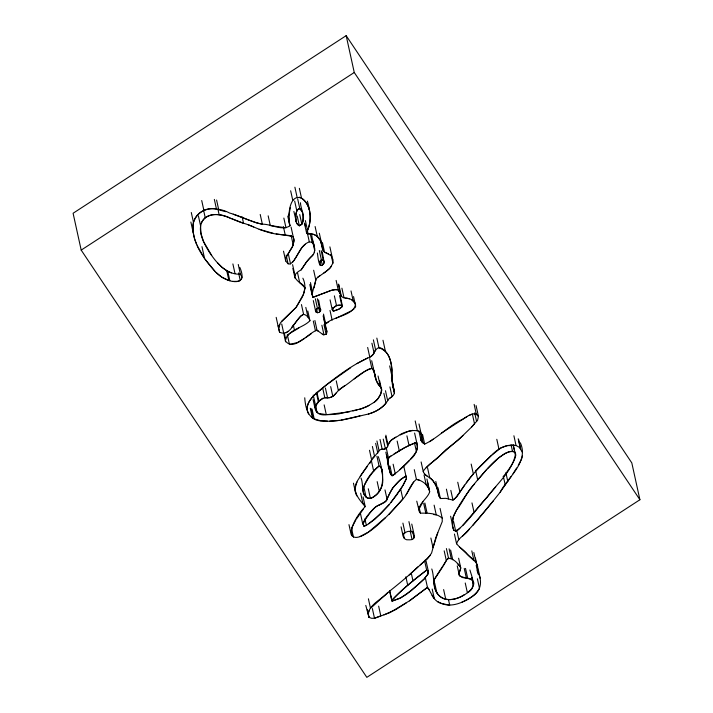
<?xml version="1.0" encoding="UTF-8"?>
<svg xmlns="http://www.w3.org/2000/svg" width="713" height="713" viewBox="0 0 713 713"><rect width="100%" height="100%" fill="white"/><g stroke="black" fill="none" stroke-linecap="round" stroke-linejoin="round"><path stroke-width="1.07" d="M308.542 414.03C303.177 402.89 315.315 393.879 322.766 387.756C337.561 375.956 353.051 364.2 370.564 356.83C375.154 354.397 375.448 344.486 382.48 348.817C389.227 353.336 391.392 362.266 392.105 369.913C390.902 377.507 392.587 384.681 394.494 391.802C394.726 395.608 390.947 397.194 388.532 399.244C384.316 407.078 376.143 412.114 367.676 414.191C352.73 417.462 337.837 422.497 322.312 420.955C308.791 420.991 305.529 409.289 304.745 397.801M359.245 409.396L366.437 406.909L374.165 402.301L378.131 398.585L380.689 393.906L381.615 388.915L376.161 380.457L373.238 368.256M307.784 310.975L309.932 320.707C302.695 328.345 287.357 329.451 285.387 341.001C294.068 351.99 308.444 332.579 317.027 330.244L323.06 334.611L326.126 334.424C328.782 331.126 323.818 327.142 325.645 323.818C333.372 316.26 352.864 315.966 355.564 304.709C354.406 299.834 349.245 298.132 344.78 297.989C338.515 297.294 340.172 288.328 338.319 284.318M503.235 476.721C506.863 472.256 525.766 448.12 508.636 451.944C496.293 457.051 487.701 468.468 479.038 478.218C469.27 489.849 460.313 502.166 453.593 515.829C452.532 520.178 450.571 529.331 455.741 531.39C468.245 522.219 476.605 508.342 487.237 497.237C496.952 483.485 512.718 470.874 515.544 453.798M239.853 267.464C243.998 276.983 242.696 282.99 232.393 281.403C225.549 280.084 219.346 276.279 214.756 271.074C202.964 257.937 190.558 240.905 193.428 222.242C198.499 206.2 217.019 206.378 229.568 213.018C240.718 216.092 250.949 222.019 262.348 224.194C271.198 223.944 281.956 231.226 289.897 225.834C287.669 218.205 288.524 193.268 301.51 198.071C312.383 205.763 311.893 221.886 306.537 232.794L307.098 233.641L314.032 234.479L317.249 236.261L320.743 241.235L323.444 251.395L331.313 255.789L333.024 259.773L332.918 263.106L330.315 267.74L326.331 271.332L317.463 277.482L316.073 279.255L311.964 294.282L312.909 297.348L331.331 290.343L335.208 289.487L338.265 290.155L340.466 294.05L338.265 290.155L336.126 280.414M378.068 376.001L380.448 386.811C374.254 382.364 376.865 373.086 371.829 368.371C360.27 371.838 351.865 382.025 341.474 387.908C336.652 390.884 334.067 398.353 327.552 397.756C314.059 397.337 309.469 417.568 327.481 414.618A89.686 88.011 -12.4 0 0 338.613 413.905L361.348 408.807L369.289 405.349M320.681 310.36L320.716 309.647C319.7 307.383 316.233 308.346 315.44 310.324L315.77 311.831L317.437 312.74L319.041 312.41L320.6 310.645L318.577 299.915M425.313 577.637L427.452 587.378C431.73 592.984 433.424 601.442 441.356 603.439C451.828 607.806 463.12 602.494 471.908 596.763C481.694 590.925 482.639 580.141 477.202 570.944C480.268 562.316 470.348 558.671 466.222 552.851A55.364 54.331 -12.4 0 0 459.653 547.121L456.578 543.778L454.439 534.046M376.838 338.096L378.977 347.828C397.221 353.987 388.968 377.667 394.494 391.802L392.346 382.07M459.778 571.425L460.767 567.958C458.45 563.662 453.628 558.502 448.53 558.315L446.775 559.874L434.511 578.947L433.878 583.136L434.502 587.387A21.666 21.265 -12.4 0 0 435.331 589.838A21.613 21.203 -12.4 0 0 436.427 592.129C444.377 605.649 463.37 598.359 471.525 588.885C479.305 577.387 465.045 579.357 459.386 575.596L459.047 573.484L460.767 567.958L458.619 558.226M307.125 408.611C307 403.674 310.405 399.752 313.363 396.17M361.001 478.084C363.853 483.717 360.43 498.494 370.43 498.494C377.542 495.303 383.113 488.218 382.756 480.179C382.052 475.963 383.888 467.942 379.075 466.017C371.562 471.908 364.682 480.918 362.944 490.41A10.196 10.009 -12.4 0 0 364.129 494.608L367.106 497.879L370.43 498.494C387.703 491.622 382.872 470.188 378.318 456.659M456.578 543.778C458.325 537.37 466.097 534.554 469.386 529.019C480.25 517.273 490.205 504.724 500.161 492.202C508.075 476.881 528.993 462.211 520.365 442.791M363.069 496.89L365.208 506.622C346.652 525.989 344.058 552.076 375.1 527.272C385.822 518.021 395.448 507.701 404.663 496.988C408.665 491.302 410.813 483.646 416.419 479.377C422.622 480.482 428.682 485.339 429.663 491.774C427.925 498.726 415.055 505.615 420.403 513.155C427.657 513.128 436.106 512.879 442.194 518.128L442.256 521.551L435.75 537.789L431.579 553.074L427.55 558.751L420.215 564.91M431.793 568.983C435.09 578.715 431.597 592.993 443.067 598.394A12.264 12.032 -12.4 0 0 445.768 599.33C452.265 600.453 458.726 598.26 464.163 594.776M465.241 582.993L467.38 592.726C477.157 587.904 472.006 577.494 469.92 569.999M302.873 278.204C306.554 285.717 304.843 293.667 300.378 300.244M311.831 235.406C312.107 241.636 317.775 250.192 312.312 255.744C307.561 259.585 304.594 264.924 301.18 269.853C287.963 276.867 299.086 280.824 305.012 287.936L303.39 294.3L296.082 307.419L280.378 322.918L278.56 328.176L279.576 332.213C290.949 337.507 294.861 318.283 303.595 314.317C306.661 314.888 309.032 317.838 309.932 320.707M192.938 225.959C193.606 214.818 205.656 206.075 216.485 209.141L214.346 199.408M389.503 590.827L392.016 601.13L401.196 597.601L411.49 590.471L424.208 578.938L428.13 573.813L428.433 571.603L426.062 561.095M314.317 252.634C315.101 249.006 314.638 241.475 309.317 241.894C299.202 245.522 298.203 257.892 290.503 263.828A3.431 3.36 -12.4 0 1 288.07 263.748L285.663 260.922L283.524 251.181M522.504 452.523L519.465 447.407L516.043 445.5L507.148 445.607L500.918 447.871L491.328 455.5L479.902 466.471L469.689 478.236L455.429 498.093L452.969 500.116L445.892 498.334L440.393 498.539C437.051 493.868 438.29 487.22 434.288 482.692C432.069 477.514 425.206 476.828 423.264 471.694L424.146 469.769L429.654 464.279L437.844 457.835L445.981 449.636L458.111 440.171L471.453 427.203L477.576 420.296L478.459 416.392C474.1 409.529 465.224 418.522 460.598 420.242C447.746 426.811 437.622 437.996 424.663 444.11L422.292 442.416L420.973 440.447C426.16 425.1 404.119 430.839 397.979 436.115C393.986 438.094 389.485 440.384 388.006 444.912C387.881 447.853 384.94 449.743 382.159 449.172A4.055 3.984 -12.4 0 0 379.744 450.108C372.302 459.038 365.092 468.352 358.906 478.566C350.52 490.125 357.908 497.879 365.208 506.622M430.509 555.133C417.132 568.43 402.747 580.828 387.845 592.521C381.901 599.375 365.243 606.344 368.969 617.333L371.651 618.305L374.503 618.26L389.833 612.672L409.44 600.854L427.452 587.378L429.36 589.767M285.663 260.922L285.699 257.883L292.428 246.948L294.113 240.878L291.082 227.073M428.37 573.029L428.201 570.828L426.659 570.115C414.396 579.197 402.123 589.348 391.642 600.569C402.034 589.134 414.663 579.616 426.659 570.115L424.52 560.373M410.955 459.012C415.34 455.117 418.923 448.664 416.757 442.782L414.609 433.049M293.881 211.449L296.661 223.116L299.344 225.754L301.866 224.31L302.856 221.511L303.123 215.406A24.661 24.197 -12.4 0 0 302.624 212.492C296.804 199.916 292.009 223.534 299.344 225.754C307.704 222.198 300.307 207.991 300.485 202.75M458.976 573.912L459.199 572.958M315.164 407.72L315.636 405.902L318.444 402.061L316.305 392.328M285.699 257.883L293.248 245.067L293.97 238.828M276.163 234.007L289.433 235.531L293.221 236.805C284.398 234.336 274.853 234.8 266.047 231.636C258.284 229.515 251.297 225.37 243.534 223.249C231.431 219.809 217.474 209.248 205.246 217.75C194.836 227.064 203.561 243.026 209.453 252.34C216.592 263.008 226.386 274.808 240.397 274.193L241.992 277.197L241.475 279.05M290.28 207.679L288.667 216.699L289.897 225.834L287.758 216.101M418.834 509.34L422.987 501.863M302.624 212.492L299.79 208.49C294.692 210.059 296.02 217.26 296.02 221.19M416.383 451.507L417.346 447.113L416.757 442.782L413.888 443.263L404.244 447.898L389.004 457.345L387.97 459.145L387.863 461.32L390.047 472.924L392.114 475.785C401.366 469.359 410.064 460.776 416.383 451.507L414.485 442.862M314.076 287.785L315.806 279.977L313.658 270.245M351.099 530.659L352.186 526.907L355.805 520.044M522.513 455.883L521.542 459.19L518.235 465.295M279.692 324.379L278.56 328.176L276.181 317.365M381.063 387.667C383.131 391.9 379.325 396.642 376.972 399.948A15.775 15.472 -12.4 0 1 374.165 402.301M414.057 537.816L414.44 536.016A3.85 3.779 -12.4 0 0 414.396 535.32L412.417 532.005L408.656 531.337A7.299 7.166 -12.4 0 0 406.446 531.996C401.143 533.663 403.317 540.677 408.576 539.794A13.075 12.834 -12.4 0 0 412.052 539.536L412.693 539.224A3.333 3.271 -12.4 0 0 413.424 538.636L414.057 537.816L412.631 531.328M437.782 532.754L433.014 547.753L430.866 538.021M357.035 482.059C355.029 486.346 354.557 491.533 356.714 495.856M379.512 504.804L385.786 501.301L392.515 488.164L400.554 479.484L405.947 476.079L406.472 478.485L402.979 485.464L396.918 494.697L389.146 504.644L374.878 519.233L366.348 525.383L363.79 526.141C361.206 520.517 371.437 511.337 375.386 507.121C378.915 504.251 384.173 504.073 386.838 500.071C390.064 490.134 396.793 481.266 405.947 476.079L406.446 477.247M390.867 455.928C384.663 460.135 389.369 468.904 390.893 474.805M363.14 487.817C367.026 479.796 372.222 471.658 379.075 466.017L376.927 456.284M367.658 347.463L369.797 357.195L373.318 354.397L375.519 349.575L373.38 339.843M434.172 579.803L443.04 566.327M319.727 264.737L319.522 262.74C319.62 259.621 325.315 259.256 324.157 262.696C318.684 272.214 317.873 255.165 317.383 252.999M368.122 612.832L369.129 610.578M354.985 307.838L355.68 306.305L353.541 296.572M364.414 520.98L362.837 524.367L360.466 513.556M201.155 223.365C205.701 211.895 221.271 213.303 230.219 218.169M328.764 321.768L325.645 323.818L325.164 325.137M406.16 494.751L413.665 482.024M402.979 485.464L406.472 478.485L403.808 466.347M319.522 262.74L321.465 260.263L319.326 250.53M456.177 510.677L453.04 517.522L452.603 524.955M369.744 463.495L371.642 460.001L369.503 450.268M294.514 259.684L301.973 247.509L305.333 244.256M443.566 565.48L446.32 560.561L444.181 550.828M299.941 301.118L296.082 307.419L281.359 321.51M513.066 473.726L516.613 467.995M511.007 476.747L500.161 492.202M456.739 509.724C463.263 501.417 467.051 491.435 474.617 483.886M464.626 485.054L456.971 496.578L452.969 500.116L450.83 490.384M301.18 269.853L306.813 261.502L313.515 254.291M356.464 518.975L363.167 509.358M364.824 520.294C369.031 514.43 372.846 507.077 380.136 504.59M390.956 502.407L402.292 486.605M360.199 476.311L367.222 466.596M493.209 500.998L472.871 525.303M388.532 399.244L387.622 400.465L385.483 390.733M292.544 262.322L294.086 260.343M466.293 482.844L473.325 473.815L471.177 464.074M495.74 486.863L462.773 525.383M320.476 310.895L319.62 311.955L318.675 307.624M291.831 327.151L300.743 316.055L303.595 314.317L301.456 304.585M331.376 266.332L329.094 269.033L323.381 273.382M486.052 470.206L477.737 480.045L475.598 470.313M388.799 514.572L402.845 499.02L400.706 489.278M469.386 529.019L462.71 536.024M381.009 513.422L389.146 504.644M471.453 427.203L474.493 423.736L472.354 413.995L468.789 415.581M287.063 336.019L289.202 333.809L298.827 328.042M322.65 387.872L324.789 397.604C329.148 398.54 333.595 396.981 336.028 393.095M476.373 470.428L491.328 455.5M417.863 566.871L409.182 575.034M487.38 468.878L498.039 458.548M385.243 517.79L368.897 531.711M399.895 469.457L409.574 460.313M419.449 583.394L424.208 578.938L428.13 573.813L427.417 570.569M371.259 607.708L387.845 592.521M457.96 530.026L459.903 528.271M372.721 457.844L374.539 456.222L372.4 446.49M314.281 395.216L326.866 384.565L350.653 367.721M462.915 435.625L426.071 467.612M492.139 454.778C498.218 448.281 506.97 443.736 516.043 445.5L513.904 435.768M368.764 523.805L380.421 514.011M418.896 583.911L406.49 594.285L399.387 598.546L392.016 601.13L389.877 591.398M498.788 457.844L505.08 453.361L508.636 451.944A18.716 18.369 -12.4 0 1 512.495 451.24L511.069 444.743M344.807 385.519L338.39 390.572L336.251 380.84M447.274 559.295L448.53 558.315L451.24 558.564L449.101 548.832M286.056 332.802L287.999 331.304M409.44 600.854L427.452 587.378M311.519 333.515L305.717 337.65M383.799 449.172L386.82 447.773M354.254 378.924L364.227 371.794M389.556 398.255L392.061 396.633L389.922 386.892M429.663 441.739L433.219 439.155M317.463 277.482L319.959 275.664M351.313 310.823L354.013 308.996M395.822 437.221L391.098 440.304L388.006 444.912L385.867 435.18M346.17 35.65L73.091 213.258L81.193 250.103L366.83 677.35L639.909 499.742L631.807 462.897L346.17 35.65L354.263 72.485L639.909 499.742M81.193 250.103L354.263 72.485M441.4 433.112L467.327 416.374M394.12 453.816C401.419 449.743 408.558 444.591 416.757 442.782M406.321 602.868L395.555 609.704L383.95 614.864M365.056 371.25L368.273 369.361L371.829 368.371L369.69 358.63M320.716 309.647L319.486 308.426L317.481 308.515L315.44 310.324L315.77 311.831L313.301 300.592M304.683 338.319L297.481 342.498L289.478 344.513L287.339 334.78M323.105 398.104L318.934 401.437L317.035 392.783M332.588 307.918L333.301 311.162L338.381 309.46L342.507 306.385C339.834 303.016 333.729 306.073 332.222 309.594L333.301 311.162L339.638 308.881L342.507 306.385L340.368 296.653M356.999 363.585L367.587 357.997M360.181 536.443L367.926 532.335M350.671 311.18L335.921 318.328M339.62 295.53L341.759 305.262L336.518 305.619L332.989 308.274A6.595 6.47 -12.4 0 0 332.222 309.594L330.083 299.852M400.26 434.948L408.504 431.267L412.863 430.367M461.944 602.102C468.985 599.455 475.455 594.945 479.519 588.519L477.38 578.787M368.407 414.03C375.047 412.007 381.651 408.594 386.009 403.059L383.87 393.326M331.331 290.343L312.909 297.348L310.77 287.615M359.931 415.893L341.171 420.144M352.89 410.938L357.124 409.922M332.062 290.146L336.705 289.594M327.481 414.618L349.557 411.793M316.26 330.306L318.568 331.171M329.78 421.125L339.228 420.412M321.991 260.138L322.739 260.2M327.454 421.116L320.663 420.768L314.175 418.852L312.036 409.119M232.393 281.403L237.777 281.341L240.263 280.521L238.597 272.945M433.442 514.474L436.258 514.893L434.119 505.152M474.27 413.807L476.293 414.119L478.459 416.392L476.079 405.581M345.6 298.096L349.62 298.8M419.092 480.027L416.419 479.377L414.28 469.644M259.113 229.274L273.195 233.276M319.085 413.469L326.287 414.627L324.148 404.886M225.656 211.681L218.731 209.782L216.592 200.05M233.24 214.239L256.528 222.857L262.348 224.194L260.209 214.461M248.177 224.764L253.685 226.975M231.467 218.606L243.534 223.249L242.108 216.761M299.353 197.189C304.852 199.052 308.025 204.622 309.317 210.005M471.124 578.992L467.657 578.145L465.518 568.413M328.64 253.917L324.567 252.268L322.428 242.527M322.312 334.219L324.023 334.985L321.875 325.253M227.946 271.377L231.351 272.945M437.586 601.567L441.356 603.439L449.725 605.221L448.53 599.82M320.199 265.298L320.6 265.503L319.647 261.172M513.699 451.525L515.276 452.987M319.326 233.231L321.706 244.042C320.476 237.687 314.611 232.919 308.069 233.73L307.116 229.408M315.85 410.813L318.007 412.943M351.464 299.513L355.021 303.266M227.189 270.967L222.001 267.384L217.625 262.865M424.69 474.261L427.105 476.008M216.057 272.411L221.948 277.259L228.891 280.467L226.743 270.735M459.653 547.121L473.949 560.641L471.81 550.908M457.345 563.422L460.268 566.577M330.493 255.085L332.035 256.6L329.887 246.858M364.334 504.572L362.783 502.923L360.644 493.191M372.694 368.969L374.075 371.535L375.377 377.988M205.077 259.265L214.756 271.074M428.513 488.013L426.196 484.733L424.057 475.001M305.012 287.936L302.847 284.826L299.674 282.544L297.535 272.803M432.06 595.462L433.852 598.171M352.07 535.962L351.117 534.376L348.969 524.643M211.699 255.486L203.455 241.386L200.977 233.463L200.54 225.629L198.401 215.896M197.385 245.94L204.586 258.534L201.975 246.636M380.466 466.391L382.115 470.58L382.578 475.116M419.485 512.103L416.757 501.168M196.85 244.755L194.578 238.935L190.861 222.028M313.479 244.256L314.21 246.217M518.574 439.386L520.722 449.119M518.199 438.798L520.338 448.53M513.699 446.953L515.597 455.607M513.11 444.609L514.777 452.176M505.891 472.755L507.79 481.409M496.809 439.315L498.948 449.047M503.316 476.222L505.223 484.867M474.145 404.378L476.293 414.119M474.698 412.836L476.596 421.49M471.979 502.906L474.127 512.647M478.075 568.787L480.223 578.519M475.411 557.994L477.55 567.726M473.842 552.548L475.981 562.281M476.204 565.391L478.102 574.045M457.746 482.238L459.894 491.97M471.721 577.414L473.387 584.981M456.685 530.026L458.824 539.759M464.234 568.395L466.373 578.127L462.577 577.575L459.386 575.596L457.247 565.864M453.602 521.658L455.741 531.39M446.409 489.154L448.548 498.886M450.616 516.23L453.771 530.499M438.014 487.728L440.393 498.539M435.803 481.48L437.942 491.212M450.607 550.017L452.746 559.75M440.055 508.396L442.194 518.128M422.524 434.377L424.663 444.11M418.994 423.959L423.148 443.076M446.391 548.582L448.53 558.315M420.287 431.347L421.722 437.835M421.107 437.007L422.292 442.416M427.559 467.871L429.698 477.603C435.322 482.175 437.889 489.198 438.887 496.159M418.834 430.714L420.973 440.447M415.198 420.946L417.346 430.688M426.927 478.993L429.306 489.804M427.524 482.041L429.663 491.774M421.125 461.953L423.264 471.694M424.868 503.021L427.007 512.754M443.629 589.598L445.768 599.33M423.7 503.521L425.848 513.253M406.918 435.839L409.066 445.572M389.672 365.921L392.052 376.74M391.375 377.845L393.273 386.499M382.979 340.253L385.359 351.063M392.177 383.541L394.316 393.282M418.977 506.667L420.403 513.155M434.698 583.109L436.837 592.851M432.194 589.063L434.342 598.795M397.159 441.071L399.298 450.812M411.766 524.064L413.905 533.796M371.919 343.22L374.058 352.953M379.592 380.662L381.731 390.394M408.932 521.613L411.08 531.345M410.144 530.891L412.052 539.536M371.696 360.716L374.075 371.535M393.139 464.216L395.278 473.949L392.114 475.785L389.975 466.052M385.573 436.481L387.712 446.213M402.907 523.11L405.046 532.843M386.321 448.219L388.46 457.951M351.019 290.94L353.158 300.672M383.246 439.11L385.385 448.842M386.437 454.582L388.585 464.315M385.84 452.185L387.979 461.926M387.337 459.832L389.485 469.564M403.139 533.155L404.333 538.565M401.08 526.854L403.219 536.586M411.312 573.332L412.979 580.899M380.02 439.44L382.159 449.172M376.936 440.99L379.075 450.723M405.866 576.781L407.765 585.426M341.901 288.177L344.04 297.909M375.662 443.352L377.801 453.094M384.993 489.902L387.141 499.635M338.702 284.202L341.313 296.1M331.019 254.452L332.918 263.106M377.177 481.64L379.316 491.373M371.562 461.534L373.701 471.275M334.379 295.877L336.518 305.619M320.556 240.433L322.695 250.165M322.258 251.903L324.157 262.696A4.412 4.323 -12.4 0 1 323.72 263.596L322.285 265.129L321.1 259.728M321.171 250.664L323.31 260.397M315.11 226.529L317.249 236.261M307.392 201.155C310.039 210.629 311.893 221.012 307.499 230.299L305.36 220.567M330.012 310.431L332.151 320.164M368.291 488.761L370.43 498.494M312.535 240.798L314.674 250.53M310.271 233.811L312.169 242.465M299.362 188.339L301.51 198.071M363.969 487.451L366.108 497.184M307.41 233.249L309.317 241.894M304.959 223.909L305.431 226.066M306.626 231.475L307.098 233.641M304.389 223.062L306.537 232.794M323.506 314.085L325.645 323.818M297.651 198.749L299.79 208.49M324.165 319.469L326.893 331.572M294.888 187.207L297.027 196.948M323.123 315.832L325.262 325.574M299.727 214.577L301.866 224.31M323.987 324.691L326.126 334.424M317.347 298.694L319.486 308.426M364.922 518.895L366.348 525.383L363.79 526.141L363.069 522.896M294.665 201.093L296.804 210.834M297.205 216.012L299.344 225.754M315.342 298.783L317.481 308.515M290.654 190.772L292.802 200.505M316.492 308.417L317.437 312.74M310.458 282.606L312.597 292.339M309.825 284.54L311.964 294.282M353.452 483.182L355.591 492.924M330.672 386.615L332.811 396.348M378.656 606.148L380.795 615.88L374.503 618.26L372.364 608.528M314.888 320.511L317.027 330.244M313.292 321.002L315.431 330.734M325.404 388.015L327.552 397.756M291.109 235.335L293.248 245.067M305.815 307.41L307.954 317.142M368.407 598.804L370.555 608.545M283.845 218.08L285.984 227.812L270.298 225.566L268.159 215.834M351.34 527.451L353.479 537.183M292.597 264.657L294.977 275.468M292.891 268.471L295.03 278.204M283.4 226.654L285.307 235.308M367.302 609.767L368.969 617.333L365.796 605.417M288.364 254.095L290.503 263.828M286.163 255.094L288.07 263.748M313.265 395.082L317.009 412.283M313.096 399.592L315.235 409.324M293.284 324.95L294.478 330.351M311.091 408.647L313.239 418.379M310.289 408.264L312.437 417.996M284.353 333.327L285.539 338.737M281.706 323.952L285.592 341.794M278.15 325.725L279.576 332.213M238.258 264.461L240.397 274.193M232.884 263.926L235.023 273.667M217.937 209.31L219.123 214.72M227.705 271.065L229.844 280.806M201.717 200.531L203.856 210.264M203.579 210.175L205.246 217.75M191.289 212.51L193.428 222.242M192.902 226.716L193.161 232.171"/></g></svg>
